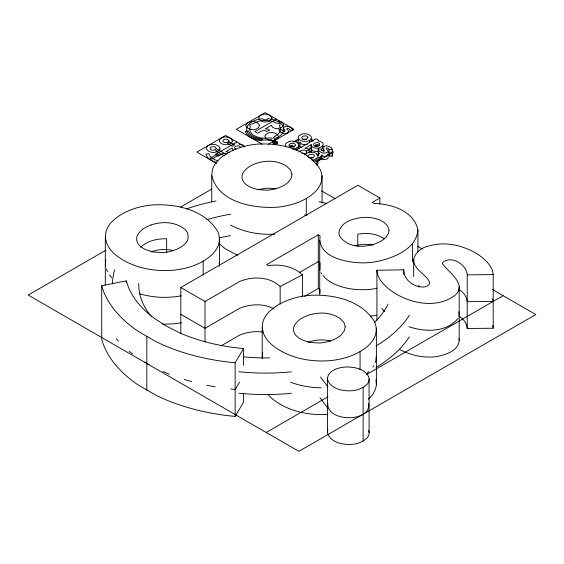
<?xml version="1.0" encoding="UTF-8"?>
<svg xmlns="http://www.w3.org/2000/svg" width="564" height="564" viewBox="0 0 564 564"><rect width="100%" height="100%" fill="white"/><g stroke="black" fill="none" stroke-linecap="round" stroke-linejoin="round"><path stroke-width="0.85" d="M105.313 237.543L105.99 231.444A55.131 31.831 0 0 1 110.001 223.866C117.298 215.237 128.028 210.266 138.73 207.277A54.066 31.217 0 0 1 151.765 205.021C175.679 203.343 204.802 209.681 217.873 231.691C225.494 251.227 201.99 264.107 186.31 267.921A54.045 31.203 0 0 1 173.162 270.226C153.218 271.855 131.92 267.703 115.909 255.154A61.123 35.285 0 0 1 108.33 246.588L106.8 243.599L105.313 237.543L105.313 285.031M211.747 175.63L212.395 169.736A53.249 30.745 0 0 1 216.273 162.411C223.323 154.078 233.693 149.27 244.029 146.386A52.17 30.125 0 0 1 256.62 144.201C279.73 142.586 307.866 148.706 320.493 169.975C327.86 188.848 305.145 201.292 290.002 204.979A52.304 30.195 0 0 1 277.298 207.207C253.715 208.666 218.233 202.582 211.747 175.63L211.747 202.011M262.211 327.959L262.887 321.861A55.103 31.817 0 0 1 266.899 314.282C274.196 305.653 284.926 300.675 295.628 297.693A54.066 31.21 0 0 1 308.663 295.43C332.577 293.759 361.7 300.09 374.771 322.1C382.392 341.643 358.887 354.523 343.208 358.337A54.066 31.217 0 0 1 330.06 360.643C310.115 362.264 288.817 358.112 272.807 345.57A61.152 35.306 0 0 1 265.228 336.997L263.698 334.015L262.211 327.959L262.211 358.739M379.889 204.126L379.889 197.971L372.184 202.413L374.129 203.533C391.212 203.653 414.237 211.162 417.903 229.971C416.401 248.527 395.484 256.93 379.84 260.913A50.739 29.293 0 0 1 365.874 262.817C349.941 263.402 316.573 258.256 320.126 235.858L318.293 234.8L266.603 264.643L268.365 265.658C280.414 263.882 293.308 266.363 302.501 274.781L302.501 296.763M467.218 328.488L467.218 274.844C466.696 264.241 450.636 254.759 442.571 262.746L442.564 263.846C448.824 272.68 468.966 285.447 453.519 296.382C436.508 307.873 413.708 304.024 396.795 294.352A75.068 43.336 0 0 1 385.564 286.068C381.243 281.859 377.069 276.572 376.921 270.255L403.754 269.846C403.486 280.111 414.427 287.647 424.022 287.02C438.855 283.953 419.158 272.574 416.535 267.385C408.555 258.481 419.101 247.97 428.224 246.165C443.692 241.3 460.802 244.762 474.74 252.468A70.183 40.516 0 0 1 485.068 260.046C489.136 263.924 492.837 268.795 493.197 274.597L493.197 328.241L467.218 328.488C466.914 323.257 463.34 318.723 458.842 316.277M459.188 286.688L459.188 340.325C458.518 350.878 445.807 354.622 437.192 356.483C424.304 358.485 411.078 355.369 399.573 349.511M309.15 152.872L309.15 149.615L307.387 148.621L304.793 148.388L311.067 144.765C311.081 147.338 314.543 148.381 316.848 148.163A6.162 3.56 0 0 0 318.54 147.937L319.097 147.789A7.663 4.427 0 0 0 320.634 147.204L321.515 146.689A7.219 4.167 0 0 0 322.516 145.808L323.151 144.504A5.323 3.074 0 0 0 323.017 143.524C322.876 141.021 316.291 141.437 318.547 140.288L315.875 138.751L295.86 150.306M311.293 144.892L311.391 152.625M320.063 263.466L319.901 270.128M320.063 290.291L319.725 294.246L319.725 240.602M311.462 141.571L310.905 139.463M318.124 159.351L317.081 161.53M376.23 356.688L375.835 361.038L375.13 362.546M327.818 403.309C326.253 422.154 371.464 422.88 368.616 403.429M105.799 260.011L105.313 264.368L105.687 265.877M262.5 352.169L262.584 356.293M376.385 328.128L376.392 384.817C375.758 390.429 372.578 395.484 368.377 399.143M327.818 430.135L327.599 431.256A21.199 12.239 0 0 0 328.093 434.661C332.534 443.283 343.814 445.024 352.599 444.312A18.478 10.667 0 0 0 358.189 443.198L363.138 441.048L366.868 438.186A18.485 10.674 0 0 0 368.8 434.964L369.046 433.801A22.37 12.916 0 0 0 368.616 430.254M317.229 162.411L317.201 162.552A2.242 1.297 0 0 1 316.968 162.947L315.911 163.553A2.242 1.297 0 0 1 315.473 163.659M373.008 367.079L373.713 365.571M298.553 139.407L298.307 141.543M235.146 416.415L235.146 362.772L243.514 348.601L232.636 347.346A142.283 82.147 0 0 1 206.636 342.179L201.637 340.797A137.574 79.425 0 0 1 178.337 332.224L165.788 325.781L154.621 318.533A137.517 79.397 0 0 1 139.773 305.082L137.376 302.198A142.29 82.154 0 0 1 128.423 287.182L126.251 280.9L101.717 285.736L101.717 339.38L102.824 342.947A159.147 91.883 0 0 0 109.635 356.822L111.926 360.192A164.702 95.09 0 0 0 120.202 370.062A159.041 91.819 0 0 0 138.201 384.979L156.157 395.35A158.837 91.706 0 0 0 176.546 403.894L182.003 405.735A164.681 95.076 0 0 0 199.092 410.514L204.929 411.84A159.09 91.854 0 0 0 228.97 415.774L235.146 416.415L243.514 402.245L243.514 393.453M239.552 382.131L235.146 389.59L230.803 388.984M457.989 318.47C446.434 332.647 424.777 332.147 408.865 326.669M368.948 371.598L366.389 373.869M140.514 247.356C147.423 240.87 157.377 238.509 166.648 238.798L166.648 252.531M316.651 165.125L317.581 164.265A6.444 3.722 0 0 0 318.054 163.348L317.736 161.523M277.03 143.749C279.314 141.881 274.788 140.45 273.406 141.684A2.305 1.332 0 0 0 272.736 142.424C272.814 144.349 275.697 144.518 277.03 143.749L273.406 141.684M292.159 149.107L293.449 149.065A6.564 3.786 0 0 0 295.042 148.783L298.532 146.774A6.437 3.715 0 0 0 299.005 145.857C299.132 142.015 293.9 140.894 290.848 141.148A6.697 3.863 0 0 0 289.17 141.486M309.615 140.337L311.004 139.195A6.225 3.595 0 0 0 311.462 138.314C311.582 134.599 306.527 133.52 303.58 133.76A6.338 3.659 0 0 0 302.05 134.028L298.68 135.973A6.465 3.736 0 0 0 298.208 136.862L298.483 138.638A7.177 4.145 0 0 0 299.371 139.646L301.268 140.739A7.029 4.061 0 0 0 303.002 141.247L306.09 141.409A6.352 3.666 0 0 0 307.634 141.141L309.615 140.337L309.615 142.777M311.857 160.084L312.498 160.042A6.564 3.793 0 0 0 314.092 159.767L317.581 157.751A6.444 3.722 0 0 0 318.054 156.834C318.181 152.992 312.949 151.878 309.897 152.125A6.564 3.793 0 0 0 308.318 152.4L304.828 154.416A6.69 3.863 0 0 0 304.482 154.966M363.138 387.405L366.868 384.549A18.485 10.674 0 0 0 368.8 381.32L369.046 380.164A22.37 12.916 0 0 0 368.616 376.611C364.964 369.138 355.51 367.242 347.932 367.002A20.459 11.816 0 0 0 341.988 367.439L340.071 367.806A19.098 11.026 0 0 0 334.833 369.554C331.526 371.119 328.072 373.721 327.599 377.612A21.199 12.239 0 0 0 328.093 381.017C332.534 389.639 343.814 391.381 352.599 390.669A18.478 10.667 0 0 0 358.189 389.555L363.138 387.405L363.138 441.048M236.901 142.008L215.399 154.416L218.338 156.115C220.686 154.508 224.261 151.984 227.151 154.035M276.388 119.208L254.886 131.623L257.826 133.315C260.173 131.595 264.156 129.022 266.948 131.497L269.662 130.08L267.9 129.078L265.306 128.846L271.58 125.222L272.356 127.147L275.084 128.458A5.569 3.215 0 0 0 278.496 128.5L282.409 126.872L283.664 124.968A5.365 3.102 0 0 0 282.832 123.037C282.43 121.246 276.727 121.986 279.06 120.752M239.573 143.545C237.24 144.786 242.943 144.046 243.345 145.836A5.365 3.102 0 0 1 244.149 147.105M268.288 144.222L294.027 129.36L265.122 112.673L236.358 129.283L262.218 144.215M273.498 143.728L276.994 141.712M105.905 250.19L28.2 295.057L298.878 451.327L535.8 314.543L492.337 289.452M180.565 207.087L211.796 189.053M293.259 142.029L298.553 138.97M298.723 152.047C300.725 150.369 304.186 148.995 306.435 151.039L306.435 153.478M308.282 149.629C312.329 145.209 310.461 151.519 314.571 151.251A5.569 3.215 0 0 0 317.983 151.3M308.98 152.484L311.293 151.406M316.862 161.769L333.514 152.153L331.992 151.279M180.811 333.232L180.811 287.499L357.886 185.267L379.889 197.971M180.811 287.499L205.014 301.472L239.735 281.422C252.785 276.064 269.395 276.466 280.153 286.477L280.153 304.067M299.294 272.588L318.293 261.618L320.126 262.676M304.609 296.34L318.293 288.444L320.126 289.501M220.862 345.958L239.735 335.065C246.799 332.281 254.611 330.892 262.168 332.048M266.215 432.468L327.917 396.844M366.769 374.411L503.137 295.684M306.435 151.039L309.15 149.615M280.153 286.477L302.501 274.781M151.166 251.833C158.294 249.26 166.246 248.724 173.592 250.635M308.064 342.249C315.191 339.676 323.144 339.14 330.49 341.051M151.11 224.965C160.035 221.871 170.279 221.652 178.971 225.635A29.673 17.131 0 0 1 183.103 228.018C189.032 231.289 190.089 240.031 184.506 244.254A29.349 16.948 0 0 1 179.958 247.638A31.217 18.027 0 0 1 174.135 250.289L169.686 251.586A26.571 15.341 0 0 1 162.545 252.601L152.773 251.967L145.829 249.704A29.758 17.181 0 0 1 141.698 247.321C138.547 245.248 135.973 241.603 136.685 237.67A26.515 15.306 0 0 1 138.448 233.552L140.697 230.979A31.189 18.006 0 0 1 151.082 224.987M289.269 141.423L285.779 143.432A6.697 3.863 0 0 0 285.292 144.356L285.574 146.196A7.424 4.286 0 0 0 286.131 146.901M301.888 153.549L303.954 153.274L306.125 154.035M258.093 189.624L266.969 188.101L276.198 188.764M376.907 288.253L375.243 288.634A45.881 26.487 0 0 1 347.135 288.239C338.337 286.103 328.777 282.853 323.066 275.436M354.798 245.615L364.02 244.219L373.474 244.91M307.331 144.476L303.608 144.61L300.231 143.496M181.277 295.762C167.409 298.476 152.858 297.714 139.329 293.689M315.861 145.991L318.315 146.147M292.653 146.548L291.031 146.739A3.807 2.193 0 0 0 290.516 146.922M316.623 145.907L315.502 146.076A3.271 1.889 0 0 0 314.55 146.457M327.79 414.434C308.557 415.59 288.197 411.29 272.807 399.213A61.152 35.306 0 0 1 268.238 394.772M274.738 234.116C259.602 235.075 244.036 232.276 230.613 225.085M321.078 387.771C310.701 387.694 300.309 385.868 290.573 382.244M318.188 155.579L318.188 149.065L321.445 149.016L322.298 150.602L324.131 151.046L324.589 150.539L322.876 148.536L322.721 147.423L324.011 146.309L325.703 145.893A3.899 2.249 0 0 1 327 145.914L330.067 146.908A8.523 4.921 0 0 1 331.322 147.831L332.309 149.594L332.309 156.108L329.15 156.136L327.931 154.55M318.188 149.065A5.513 3.187 0 0 0 318.293 149.643L319.238 150.99A9.116 5.259 0 0 0 320.599 151.998A7.931 4.582 0 0 0 321.67 152.513L323.75 153.055A3.751 2.164 0 0 0 325.061 153.077L327.205 152.421L328.121 151.469A3.37 1.946 0 0 0 328.156 150.863L326.232 148.438L326.38 147.923L328.135 148.142L329.15 149.629L332.309 149.594M467.218 274.844L493.197 274.597M162.545 324.229L173.162 323.87A54.045 31.203 0 0 0 181.474 322.664M292.152 146.548L294.415 147.042M235.146 362.772L228.97 362.13A159.09 91.854 0 0 1 204.929 358.196L199.092 356.878A164.681 95.076 0 0 1 182.003 352.091L176.546 350.251A158.837 91.706 0 0 1 156.157 341.706L138.201 331.336A159.041 91.819 0 0 1 120.202 316.418A164.702 95.09 0 0 1 111.926 306.548L109.635 303.178A159.147 91.883 0 0 1 102.824 289.304L101.717 285.736M215.18 386.812L206.692 385.212M191.753 381.631L184.294 379.473M306.513 139.329L303.763 139.28A3.687 2.129 0 0 0 302.819 139.668M312.928 157.772L310.087 157.723A3.807 2.2 0 0 0 309.573 157.899M322.065 155.918C323.87 156.743 328.622 156.609 328.015 153.711M217.93 160.888C214.172 159.732 210.069 157.61 208.779 153.619L205.797 154.205C207.284 158.738 211.951 161.149 216.223 162.474M169.376 374.207L162.982 371.521M237.585 255.295L225.304 248.794L219.093 243.648M235.949 149.171L234.758 148.318A2.968 1.713 0 0 1 234.709 147.331L234.906 147.014A3.271 1.889 0 0 1 236.527 146.076L237.077 145.963A2.968 1.713 0 0 1 238.798 145.991L240.271 146.675L240.673 147.641M273.956 308.945C263.529 303.157 250.557 303.975 239.735 308.24L205.014 328.29L180.811 314.324M149.136 364.682L144.687 362.095M229.626 152.477L225.819 151.645L232.093 148.022L233.165 150.214M310.701 138.984L313.739 140.739M322.869 146.005L324.392 146.887M244.649 146.45L225.635 135.473L196.871 152.083L216.647 163.497M321.55 190.843L335.312 198.789M417.621 246.306L422.274 248.999M225.84 154.148L217.81 149.509L215.547 150.814L224.31 155.875M132.533 353.889L129.135 351.259M384.211 238.861C376.71 233.32 366.699 232.657 357.766 234.215L357.766 246.228M328.135 151.399L329.15 152.879L332.309 152.851L332.125 152.139M458.842 289.452C463.291 292.011 466.83 296.417 467.218 301.669L493.197 301.423L492.562 298.899M118.475 341.185L116.205 338.59M308.48 157.102L308.395 157.025A2.453 1.417 0 0 1 308.205 156.778L308.12 156.609A2.749 1.586 0 0 1 308.071 156.094A3.222 1.861 0 0 1 308.282 155.593L308.409 155.431A3.807 2.2 0 0 1 310.087 154.465L312.357 154.353A2.467 1.424 0 0 1 312.794 154.465L313.203 154.628A3.603 2.08 0 0 1 313.704 154.917L313.986 155.156A2.467 1.424 0 0 1 314.183 155.403L314.317 155.742A2.855 1.65 0 0 1 314.296 156.249L314.141 156.573A3.617 2.087 0 0 1 313.873 156.891A3.567 2.059 0 0 1 313.323 157.3A3.8 2.193 0 0 1 312.35 157.708L312.075 157.779A3.222 1.861 0 0 1 311.208 157.906A2.757 1.593 0 0 1 310.32 157.871L310.024 157.828A2.46 1.424 0 0 1 309.594 157.716L309.178 157.553A3.617 2.087 0 0 1 308.79 157.342M384.493 311.596L381.666 308.367M111.609 277.615L109.487 274.879M319.513 145.695L317.772 144.687A2.954 1.706 0 0 0 316.242 144.631L315.861 144.694L315.861 146.428M320.93 272.708L321.995 274.069M320.514 376.978L327.888 386.819M319.985 397.733L327.888 408.273M318.879 153.866L318.188 152.322M298.426 146.929L299.075 148.374M107.696 271.904L106.427 268.908M331.928 155.044L332.309 156.108M328.015 156.968L328.156 157.377A3.37 1.946 0 0 1 328.121 157.983L327.205 158.935L325.061 159.591A3.751 2.164 0 0 1 323.75 159.57L321.67 159.027A7.931 4.582 0 0 1 320.599 158.505M219.086 263.028L219.488 264.537M375.969 379.494L376.392 384.817M492.753 325.294L493.197 328.241M458.983 338.654L459.188 340.325M458.983 311.829L459.089 315.17M417.903 229.971L417.903 251.953M413.652 259.821L413.652 276.529M412.587 243.387L412.587 261.851M403.754 269.846L403.754 274.245M376.921 270.255L376.921 320.38M369.089 378.959L369.089 432.602M360.079 351.457L360.079 369.928M329.15 149.629L329.15 156.136M327.578 378.747L327.578 432.391M322.516 145.808L322.516 148.247M322.058 175.792L322.058 203.054M321.445 149.016L321.445 150.644M318.293 234.8L318.293 288.444M316.143 158.928L316.143 161.374M311.067 144.765L311.067 151.279M306.301 198.331L306.301 214.165M297.094 147.951L297.094 149.58M292.653 146.985L292.653 145.251L291.031 145.441A3.807 2.193 0 0 0 289.353 146.407M243.514 348.601L243.514 365.31M219.488 237.712L219.495 266.264M205.014 301.472L205.014 341.925M203.181 261.04L203.181 275.112M146.83 336.722L146.83 390.366M126.251 280.9L126.251 282.656M418.876 285.349A153.211 88.456 0 0 1 418.819 287.041M409.323 315.389A153.211 88.456 0 0 1 376.125 345.943M291.433 371.838A153.211 88.456 0 0 1 238.981 371.739M112.462 283.96A153.211 88.456 0 0 1 114.661 269.705M186.353 208.962A153.211 88.456 0 0 1 215.984 200.967M319.118 201.743A153.211 88.456 0 0 1 326.732 203.519M412.672 259.715A153.211 88.456 0 0 1 413.708 261.851M409.323 336.849A153.211 88.456 0 0 1 376.125 367.397M291.433 393.291A153.211 88.456 0 0 1 238.981 393.2M388.046 304.088A126.928 73.285 0 0 1 374.32 322.523M269.606 357.886A126.928 73.285 0 0 1 243.19 356.765M151.293 316.418A126.928 73.285 0 0 1 138.758 283.481M206.762 219.727A126.928 73.285 0 0 1 230.676 214.2M304.482 214.87A126.928 73.285 0 0 1 306.929 215.335M219.248 237.895A126.928 73.285 0 0 1 230.676 235.653M376.794 315.184A50.739 29.293 0 0 1 370.59 316.087M322.002 154.726A18.605 10.744 0 0 1 317.997 158.315M294.753 141.733A18.605 10.744 0 0 1 298.243 140.739M311.582 140.838A18.605 10.744 0 0 1 312.907 141.183M322.347 147.444A18.605 10.744 0 0 1 323.017 148.995M323.278 150.595A18.605 10.744 0 0 1 323.257 151.413M322.002 157.335A18.605 10.744 0 0 1 317.997 160.916M319.619 152.999A15.411 8.897 0 0 1 318.223 155.065M297.721 142.875A15.411 8.897 0 0 1 300.831 142.198M299.251 145.096A15.411 8.897 0 0 1 300.831 144.807M313.274 161.043A2.319 1.339 0 0 1 313.711 160.916A2.531 1.459 0 0 1 314.677 160.818A2.672 1.544 0 0 1 315.396 160.881L315.628 160.93A2.446 1.41 0 0 1 316.284 161.156A2.785 1.607 0 0 1 316.799 161.473A2.432 1.403 0 0 1 317.179 161.981M317.236 162.044A2.672 1.544 0 0 1 317.285 162.467M318.54 154.451A6.162 3.56 0 0 1 316.848 154.677M301.825 147.458A7.029 4.061 0 0 1 301.268 147.253L299.371 146.161A7.177 4.145 0 0 1 298.723 145.498M322.291 155.586A18.605 10.744 0 0 1 317.934 159.654M298.575 143.947A15.411 8.897 0 0 1 300.704 143.524M322.848 146.457A5.365 3.102 0 0 1 323.123 147.105M283.184 128.07L285.102 130.996L284.531 131.539A0.754 0.437 0 0 1 284.185 131.574L282.564 130.862L281.958 129.48L278.701 129.53C279.786 133.217 285.779 135.043 288.542 132.124C289.783 130.545 285.313 129.135 287.189 128.261A0.712 0.409 0 0 1 287.52 128.239L289.099 128.923L289.663 130.087L292.822 130.051C291.785 126.498 285.356 124.722 283.184 128.07M291.948 174.332L291.087 178.302L288.26 182.109A28.383 16.384 0 0 1 283.868 185.38A30.146 17.406 0 0 1 278.235 187.939L273.935 189.194A25.655 14.812 0 0 1 267.04 190.174L257.6 189.56L250.888 187.382A28.757 16.603 0 0 1 246.898 185.077C243.852 183.074 241.364 179.549 242.055 175.749A25.648 14.805 0 0 1 243.754 171.773L245.925 169.285A30.209 17.442 0 0 1 255.971 163.489C264.594 160.472 274.506 160.275 282.909 164.124A28.595 16.511 0 0 1 286.9 166.429L290.679 170.3L291.948 174.332M345.217 326.619L344.336 330.723L341.403 334.663A29.349 16.941 0 0 1 336.856 338.055A31.217 18.02 0 0 1 331.033 340.705L326.577 341.995A26.564 15.334 0 0 1 319.443 343.018L309.671 342.376L302.727 340.12A29.758 17.181 0 0 1 298.596 337.737C295.444 335.665 292.871 332.02 293.583 328.086A26.529 15.32 0 0 1 295.346 323.962L297.588 321.395A31.217 18.02 0 0 1 307.972 315.403C316.905 312.273 327.162 312.068 335.862 316.044A29.666 17.124 0 0 1 340 318.434L343.913 322.446L345.217 326.619M319.661 144.229L319.33 145.011A3.617 2.087 0 0 1 318.843 145.427A3.744 2.164 0 0 1 317.701 145.949L316.044 146.139A2.757 1.593 0 0 1 315.473 146.069A2.334 1.347 0 0 1 315.057 145.963L314.085 145.456A2.496 1.438 0 0 1 313.732 145.068L313.654 144.899A2.933 1.692 0 0 1 313.619 144.236L313.88 143.757A3.278 1.889 0 0 1 315.502 142.819L316.333 142.671A2.933 1.692 0 0 1 317.483 142.685L317.772 142.734A2.608 1.502 0 0 1 318.575 142.995L319.323 143.503A2.397 1.389 0 0 1 319.513 143.742L319.661 144.229M389.033 230.387L388.617 233.002L386.305 236.831A29.561 17.068 0 0 1 382.336 240.278C369.871 248.223 348.46 249.753 339.584 235.928A24.181 13.959 0 0 1 339.034 231.825L339.817 229.118L342.567 225.247A26.868 15.51 0 0 1 346.93 221.948A26.811 15.475 0 0 1 352.627 219.438L359.338 217.852L364.02 217.394A24.181 13.966 0 0 1 371.126 217.711C378.338 218.804 387.926 222.075 389.033 230.387M220.094 148.374C218.578 153.972 208.081 153.662 206.234 148.353C207.813 142.734 218.155 143.122 220.094 148.374M232.551 140.852C231.085 146.266 220.947 145.963 219.156 140.838C220.679 135.409 230.676 135.783 232.551 140.852M259.581 125.575C258.065 131.172 247.568 130.862 245.721 125.553C247.3 119.935 257.642 120.322 259.581 125.575M272.038 118.059C270.572 123.467 260.434 123.163 258.643 118.038C260.166 112.61 270.163 112.983 272.038 118.059M278.637 136.551C277.114 142.156 266.624 141.839 264.77 136.537C266.349 130.918 276.691 131.299 278.637 136.551M216.308 148.36C215.624 151.018 209.082 150.821 210.379 147.712A3.807 2.193 0 0 1 212.057 146.739L214.905 146.795L216.308 148.36M228.885 140.838C228.23 143.411 221.913 143.221 223.161 140.21A3.687 2.129 0 0 1 224.782 139.28L227.532 139.329L228.885 140.838M274.844 136.537L272.863 138.166L269.43 137.877A15.411 8.897 0 0 1 254.301 135.621A15.411 8.897 0 0 1 250.367 126.886L249.535 125.913L249.866 124.912A3.807 2.193 0 0 1 251.544 123.946L253.166 123.756A15.411 8.897 0 0 1 276.374 123.199C277.96 122.473 281.669 124.172 279.392 125.864A15.411 8.897 0 0 1 274.837 136.262L274.844 136.537M295.247 145.265L295.085 145.597A3.61 2.087 0 0 1 294.824 145.914A3.567 2.059 0 0 1 294.274 146.323A3.807 2.2 0 0 1 293.301 146.732L293.026 146.802A3.229 1.861 0 0 1 292.159 146.922A2.757 1.586 0 0 1 291.264 146.894L290.968 146.844A2.46 1.424 0 0 1 290.538 146.739L290.129 146.577A3.617 2.087 0 0 1 289.628 146.28L289.346 146.048A2.453 1.417 0 0 1 289.149 145.794L289.071 145.625A2.749 1.586 0 0 1 289.015 145.11A3.222 1.861 0 0 1 289.233 144.61L289.353 144.454A3.807 2.2 0 0 1 291.031 143.482L293.308 143.376A2.531 1.459 0 0 1 293.879 143.538L294.154 143.651A3.603 2.08 0 0 1 294.655 143.94L294.937 144.18A2.475 1.431 0 0 1 295.127 144.426L295.261 144.765A2.855 1.65 0 0 1 295.247 145.265M307.831 137.743L307.422 138.363A3.447 1.988 0 0 1 306.887 138.765A3.673 2.122 0 0 1 305.949 139.153L305.681 139.223A3.116 1.798 0 0 1 304.849 139.343A2.658 1.537 0 0 1 303.982 139.315L303.7 139.273A2.432 1.403 0 0 1 303.15 139.118L302.882 139.005A3.49 2.016 0 0 1 302.403 138.723L302.128 138.497A2.369 1.368 0 0 1 301.944 138.258L301.86 138.088A2.658 1.537 0 0 1 301.81 137.595A3.116 1.798 0 0 1 302.022 137.108L302.142 136.953A3.694 2.129 0 0 1 303.756 136.023L305.956 135.917A2.446 1.41 0 0 1 306.506 136.072L306.774 136.178A3.476 2.002 0 0 1 307.26 136.46L307.45 136.615A2.453 1.417 0 0 1 307.718 136.932L307.845 137.256A2.757 1.593 0 0 1 307.831 137.743M262.5 139.04L261.484 140.76C255.28 140.055 247.674 137.856 245.284 131.405L248.266 130.82C250.338 136.509 257.05 138.427 262.5 139.04M268.048 118.708C266.596 120.09 263.832 120.294 262.45 118.715A18.605 10.744 0 0 0 247.102 131.821A18.605 10.744 0 0 0 271.087 139.505L273.773 143.094L276.698 142.361L274.012 138.779A18.605 10.744 0 0 0 283.53 127.506A18.605 10.744 0 0 0 268.048 118.708M229.654 142.022L227.398 143.327L232.474 146.252L234.73 144.955L229.654 142.022M217.528 153.909L210.189 158.146L211.881 159.118L219.22 154.888L217.528 153.909"/></g></svg>
